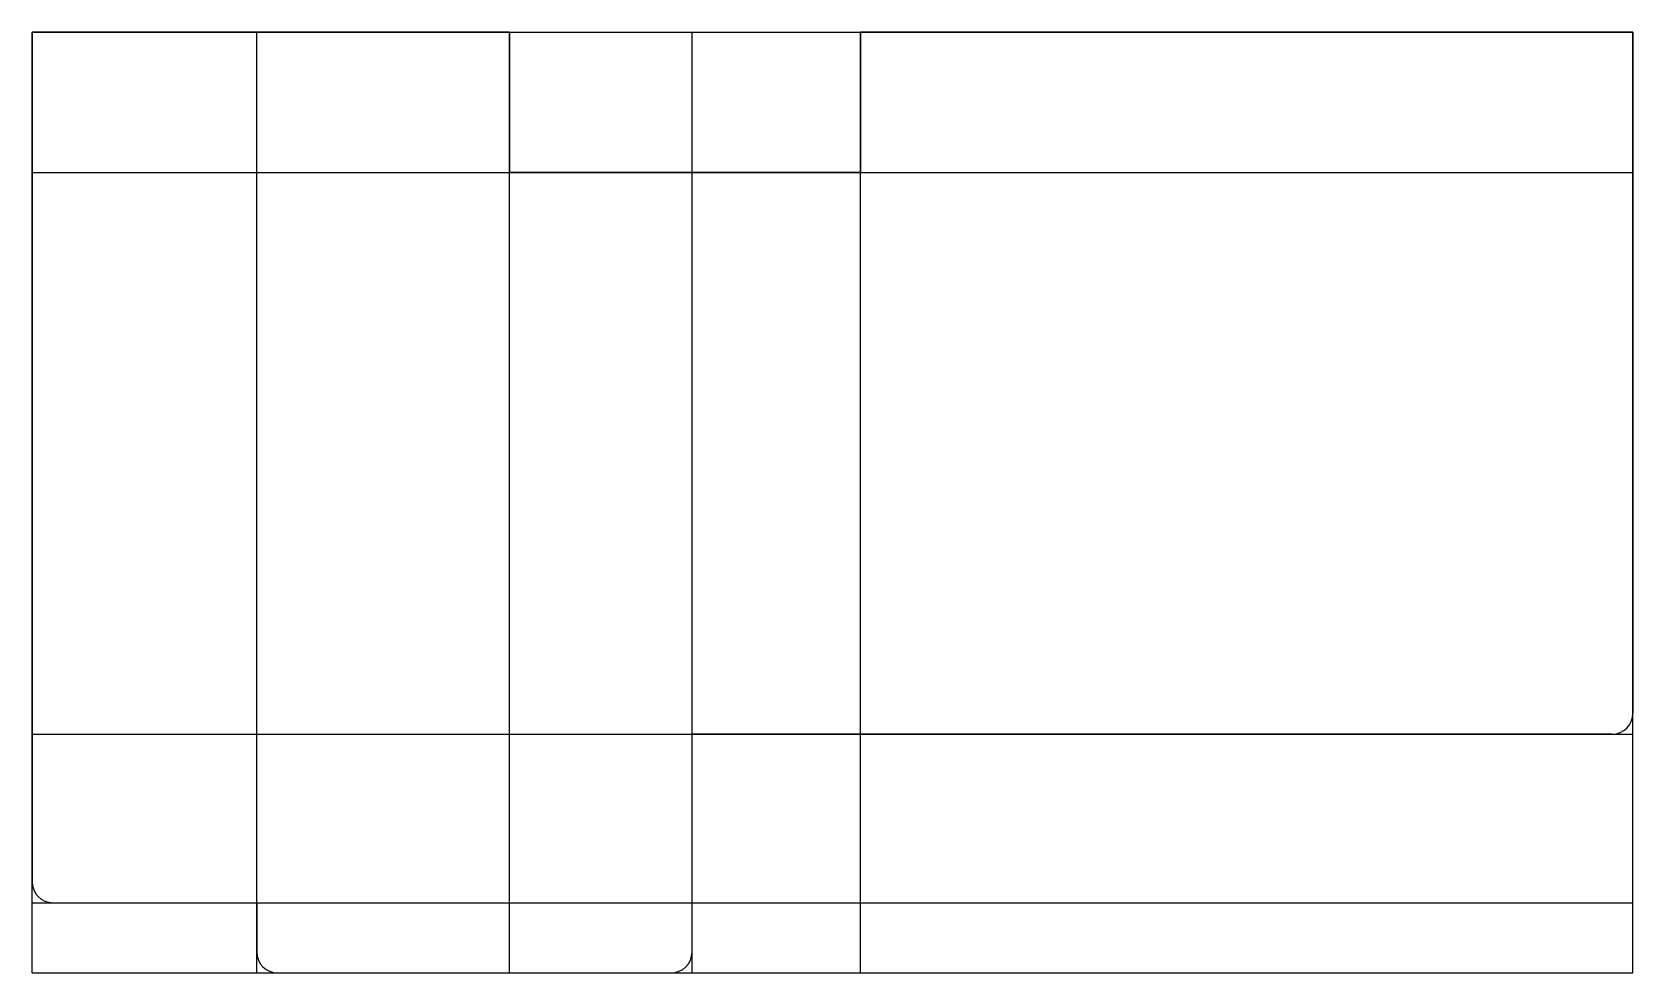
# Model space of a CAD drawing. Extents: x -697 to -583, y 0 to 67.
import ezdxf

# ---------------------------------------------------------------- set-up
doc = ezdxf.new("R2010")
doc.units = 0
doc.layers.get('0').update_dxf_attribs({"linetype": 'CONTINUOUS'})

msp = doc.modelspace()

# ---------------------------------------------------------------- linework, layer by layer
at = {"linetype": 'CONTINUOUS'}
for p, q in [((-696.93, 67), (-582.93, 67)), ((-696.93, 0), (-696.93, 67)), ((-662.93, 67), (-696.93, 67)), ((-696.93, 67), (-696.93, 6.5)), ((-696.93, 6.5), (-696.93, 67)), ((-696.93, 67), (-662.93, 67)), ((-680.93, 0), (-680.93, 67)), ((-662.93, 0), (-662.93, 67)), ((-662.93, 57), (-662.93, 67)), ((-662.93, 67), (-662.93, 57)), ((-649.93, 0), (-649.93, 67)), ((-637.93, 0), (-637.93, 67)), ((-582.93, 67), (-637.93, 67)), ((-637.93, 67), (-637.93, 57)), ((-637.93, 57), (-637.93, 67)), ((-637.93, 67), (-582.93, 67)), ((-582.93, 0), (-582.93, 67)), ((-582.93, 18.5), (-582.93, 67)), ((-582.93, 67), (-582.93, 18.5)), ((-696.93, 57), (-582.93, 57)), ((-637.93, 57), (-662.93, 57)), ((-662.93, 57), (-637.93, 57)), ((-696.93, 17), (-582.93, 17)), ((-649.93, 1.5), (-649.93, 17)), ((-649.93, 17), (-584.43, 17)), ((-584.43, 17), (-649.93, 17)), ((-649.93, 1.5), (-649.93, 17)), ((-696.93, 5), (-582.93, 5)), ((-695.43, 5), (-680.93, 5)), ((-695.43, 5), (-680.93, 5)), ((-680.93, 5), (-680.93, 1.5)), ((-680.93, 5), (-680.93, 1.5)), ((-696.93, 0), (-582.93, 0)), ((-679.43, 0), (-651.43, 0)), ((-679.43, 0), (-651.43, 0))]:
    msp.add_line(p, q, dxfattribs=at)
for centre, start, end in [((-584.43, 18.5), 270, 0), ((-584.43, 18.5), 270, 0), ((-695.43, 6.5), 180, 270), ((-695.43, 6.5), 180, 270), ((-679.43, 1.5), 180, 270), ((-679.43, 1.5), 180, 270), ((-651.43, 1.5), 270, 0), ((-651.43, 1.5), 270, 0)]:
    msp.add_arc(centre, 1.5, start, end, dxfattribs=at)

doc.saveas('drawing.dxf')
